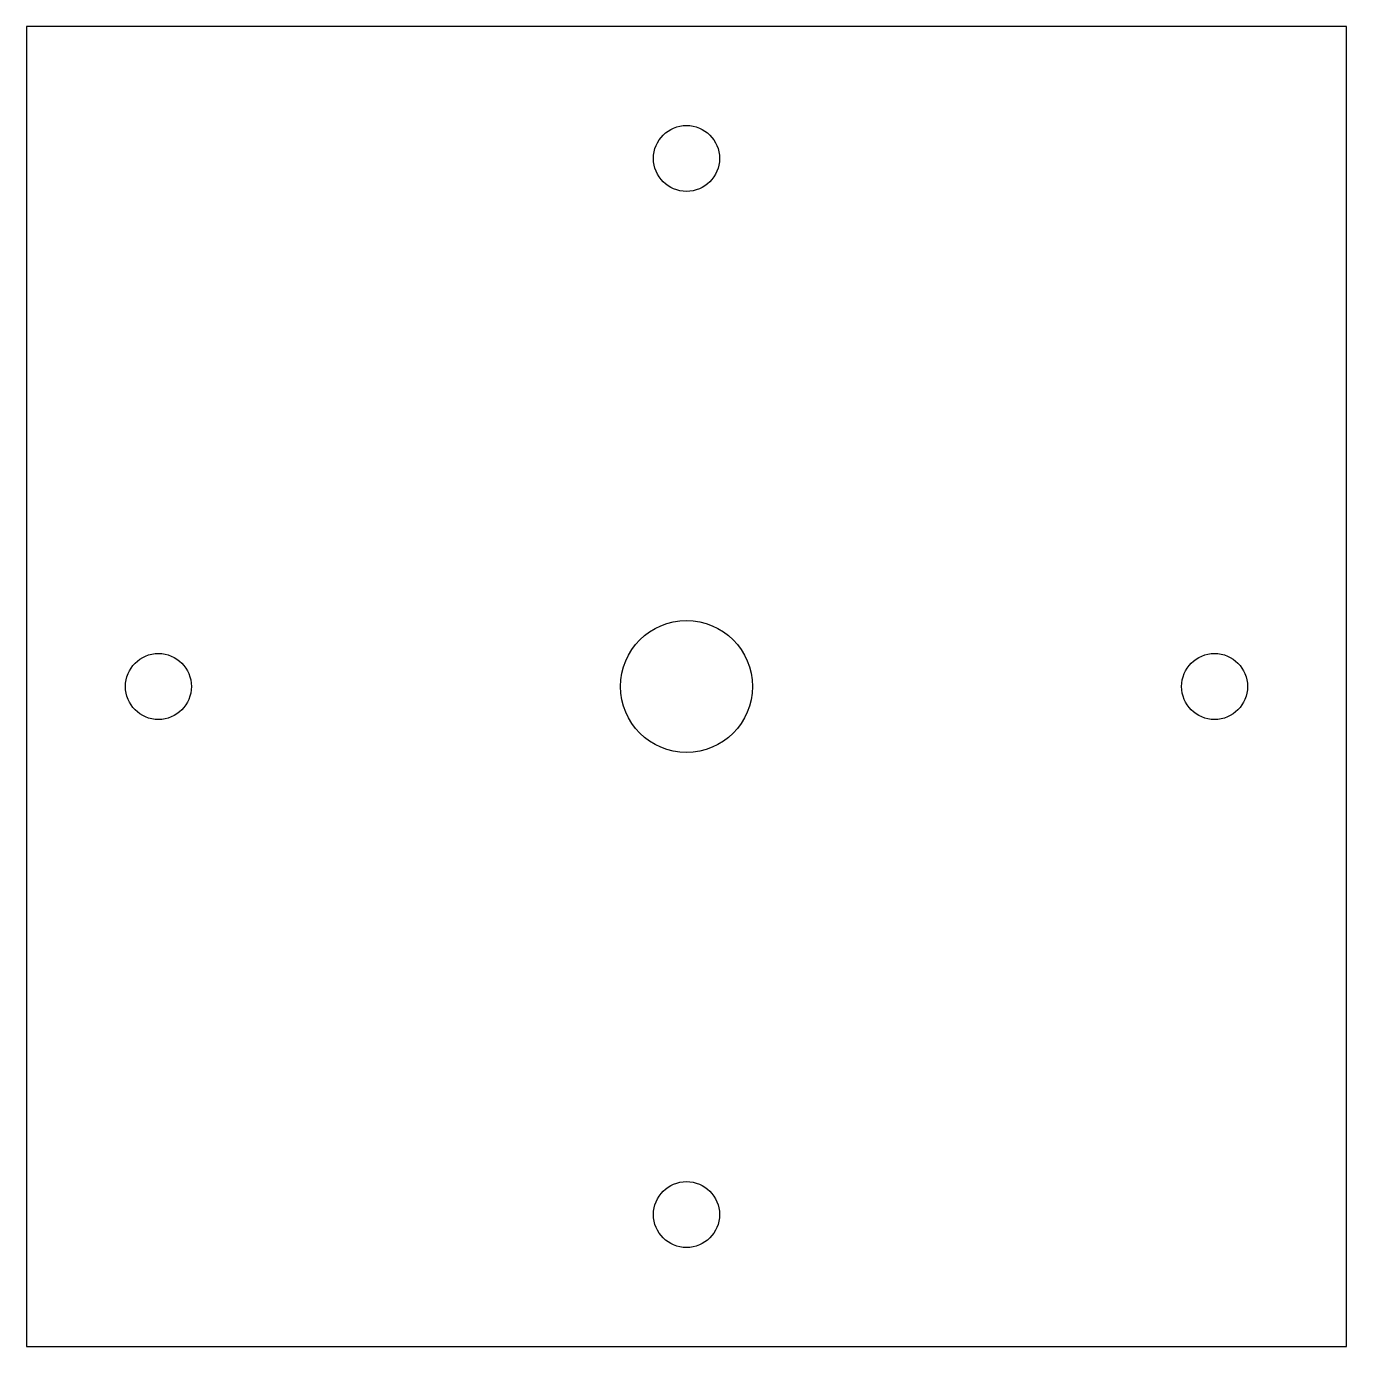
# Model space of a CAD drawing. Header units: millimetres. Extents: x 0 to 200, y 0 to 200.
import ezdxf

# ---------------------------------------------------------------- set-up
doc = ezdxf.new("R2010")
doc.units = ezdxf.units.MM
doc.header["$MEASUREMENT"] = 0
doc.layers.add('CUT_INNER', color=7, linetype='Continuous')
doc.layers.add('CUT_OUTER', color=7, linetype='Continuous')

msp = doc.modelspace()

# ---------------------------------------------------------------- linework, layer by layer
at = {"layer": 'CUT_INNER'}
for centre, radius in [((100, 180), 5), ((100, 100), 10), ((20, 100), 5), ((180, 100), 5), ((100, 20), 5)]:
    msp.add_circle(centre, radius, dxfattribs=at)
at = {"layer": 'CUT_OUTER'}
msp.add_lwpolyline([(0, 0), (200, 0), (200, 200), (0, 200)], close=True, dxfattribs=at)

doc.saveas('drawing.dxf')
